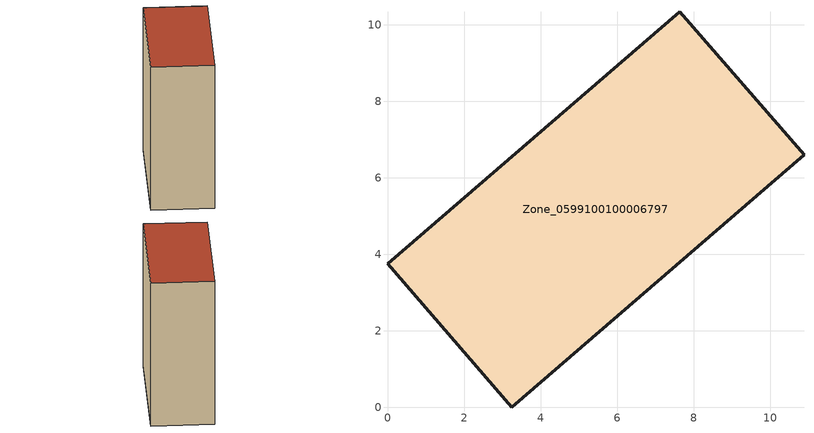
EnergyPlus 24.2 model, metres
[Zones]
Zone_0599100100006797
 floor ground (C_G): 7.64,10.35 10.89,6.6 3.24,0 0,3.75 z2.13
 wall outside (C_F): 10.89,6.6 7.64,10.35 0,3.75 3.24,0 10.89,6.6 z2.13:14.44
 roof outside (C_R): 0,3.75 3.24,0 10.89,6.6 7.64,10.35 z14.44
[BUILDING]
Pand.0599100100006797: North Axis=0; Terrain=City; Loads Convergence Tolerance Value=0.04; Temperature Convergence Tolerance Value=0.4; Solar Distribution=FullExterior; Maximum Number of Warmup Days=25; Minimum Number of Warmup Days=1
[Site:Location]
Rotterdam.The.Hague.AP_ZH_NLD Design_Conditions: Latitude=51.96; Longitude=4.45; Time Zone=1; Elevation=-4.5
[SITE:GROUNDTEMPERATURE:BUILDINGSURFACE]
18, 18, 18, 18, 18, 18, 18, 18, 18, 18, 18, 18
[MATERIAL] Thermal Absorptance=0.9; Solar Absorptance=0.7; Visible Absorptance=0.7
Name | Roughness | Thickness | Conductivity | Density | Specific Heat
G.TI.2015-2018 | MediumSmooth | 0.15 | 0.0428571 | 540 | 1210
F.TI.2015-2018 | Rough | 0.3 | 0.0666667 | 1920 | 840
R.TI.2015-2018 | MediumRough | 0.2 | 0.0333333 | 1500 | 1000
[CONSTRUCTION]
C_G: G.TI.2015-2018
C_F: F.TI.2015-2018
C_R: R.TI.2015-2018
[ZONE]
Zone_0599100100006797: Type=1; Multiplier=1; Ceiling Height=Autocalculate; Volume=Autocalculate; Floor Area=autocalculate; Part of Total Floor Area=Yes
[ZONEINFILTRATION:DESIGNFLOWRATE]
Infil_Zone_0599100100006797: Zone or ZoneList or Space or SpaceList=Zone_0599100100006797; Schedule=AlwaysOn; Design Flow Rate Calculation Method=Flow/Area; Flow Rate per Floor Area=0.0015; Constant Term Coefficient=1; Temperature Term Coefficient=0; Velocity Term Coefficient=0; Velocity Squared Term Coefficient=0
[HVACTEMPLATE:ZONE:IDEALLOADSAIRSYSTEM]
Zone_0599100100006797: Maximum Heating Supply Air Temperature=50; Minimum Cooling Supply Air Temperature=13; Maximum Heating Supply Air Humidity Ratio=0.0156; Minimum Cooling Supply Air Humidity Ratio=0.0077; Heating Limit=NoLimit; Cooling Limit=NoLimit; Dehumidification Control Type=ConstantSensibleHeatRatio; Cooling Sensible Heat Ratio=0.7; Dehumidification Setpoint=60; Humidification Control Type=None; Humidification Setpoint=30; Outdoor Air Method=None; Outdoor Air Flow Rate per Person=0.00944; Outdoor Air Flow Rate per Zone Floor Area=0; Outdoor Air Flow Rate per Zone=0; Demand Controlled Ventilation Type=None; Outdoor Air Economizer Type=NoEconomizer; Heat Recovery Type=None; Sensible Heat Recovery Effectiveness=0.7; Latent Heat Recovery Effectiveness=0.65
[ZONECONTROL:THERMOSTAT]
ThermostatControl_Zone_0599100100006797: Zone or ZoneList=Zone_0599100100006797; Control Type Schedule=DualSetpointControlType; Control 1=Thermostat_Zone_0599100100006797; Temperature Difference Between Cutout And Setpoint=0
[THERMOSTATSETPOINT:DUALSETPOINT]
Thermostat_Zone_0599100100006797: Heating Setpoint Temperature Schedule=HeatingSetpoint_Zone_0599100100006797; Cooling Setpoint Temperature Schedule=CoolingSetpoint_Zone_0599100100006797
[SCHEDULE:COMPACT]
HeatingSetpoint_Zone_0599100100006797: Through: 12/31, For: AllDays, Until: 24:00, 21
CoolingSetpoint_Zone_0599100100006797: Through: 12/31, For: AllDays, Until: 24:00, 24
DualSetpointControlType: Through: 12/31, For: AllDays, Until: 24:00, 4
AlwaysOn: Through: 12/31, For: AllDays, Until: 24:00, 1
